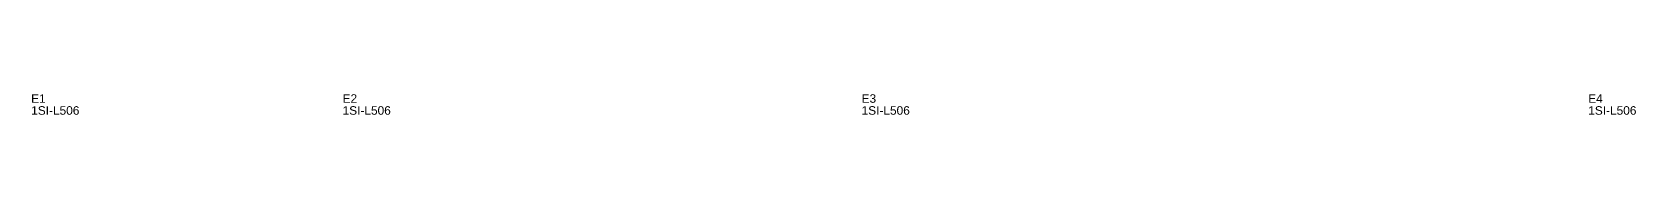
# Model space of a CAD drawing. Header units: metres. Extents: x 222 to 1226, y -766 to 2271.
# Drawn here: x 284 to 1226, y 795 to 807 of the extents above; entities that cross this region are included whole.
import ezdxf

# ---------------------------------------------------------------- set-up
doc = ezdxf.new("R2010")
doc.units = ezdxf.units.M
doc.layers.add('3', color=3, linetype='CONTINUOUS')
doc.layers.add('AUX00', color=7, linetype='CONTINUOUS')
doc.styles.add('STR_STANDARD', font='arial.ttf')

msp = doc.modelspace()

# ---------------------------------------------------------------- texts
at = {"layer": '3', "style": 'STR_STANDARD'}
for s, p in [('E1', (283.2, 802)), ('E1', (283.2, 802)), ('E2', (466.2, 802)), ('E2', (466.2, 802)), ('E3', (771.2, 802)), ('E3', (771.2, 802)), ('E4', (1198.2, 802)), ('E4', (1198.2, 802))]:
    msp.add_text(s, height=5, dxfattribs=at).set_placement(p)
at = {"layer": 'AUX00', "style": 'STR_STANDARD'}
for p in [(283.2, 795), (283.2, 795), (466.2, 795), (466.2, 795), (771.2, 795), (771.2, 795), (1198.2, 795), (1198.2, 795)]:
    msp.add_text('1SI-L506', height=5, dxfattribs=at).set_placement(p)

doc.saveas('drawing.dxf')
